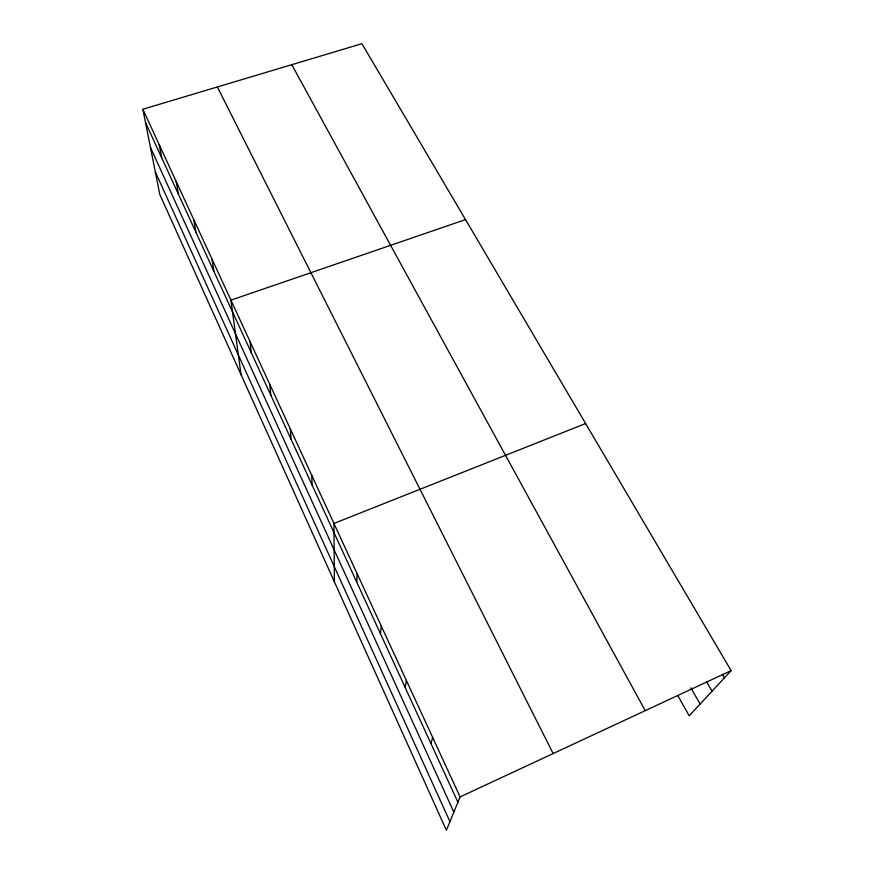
<?xml version="1.0" encoding="UTF-8"?>
<svg xmlns="http://www.w3.org/2000/svg" width="874" height="874" viewBox="0 0 874 874"><rect width="100%" height="100%" fill="white"/><g stroke="black" fill="none" stroke-linecap="round" stroke-linejoin="round"><path stroke-width="1.31" d="M356.789 582.226L357.095 573.628M380.496 633.814L381.217 625.915M405.208 687.587L406.377 680.464M430.991 743.676L432.652 737.405M731.134 670.631L460.095 796.902L446.396 830.3L159.778 194.378L142.866 109.25L361.934 43.7L731.134 670.631L689.182 715.795L677.809 695.584M585.624 423.529L333.944 523.439L334.403 581.822M465.525 219.614L230.933 300.153L241.027 374.651M722.405 674.302L724.47 677.82M706.673 681.829L712.059 691.17M690.821 687.772L700.096 704.051M291.785 64.687L645.22 710.66M217.342 86.963L553.144 753.563M142.866 109.25L460.095 796.902M145.499 122.535L457.91 802.245M150.459 147.477L453.846 812.143M155.31 171.872L449.935 821.658M159.243 144.745L161.701 157.768M176.198 181.508L178.471 194.257M193.777 219.614L195.842 232.047M212.011 259.141L213.846 271.224M249.997 341.472L251.319 352.768M269.782 384.363L270.831 395.223M290.343 428.926L291.086 439.294M311.712 475.248L312.138 485.081"/></g></svg>
